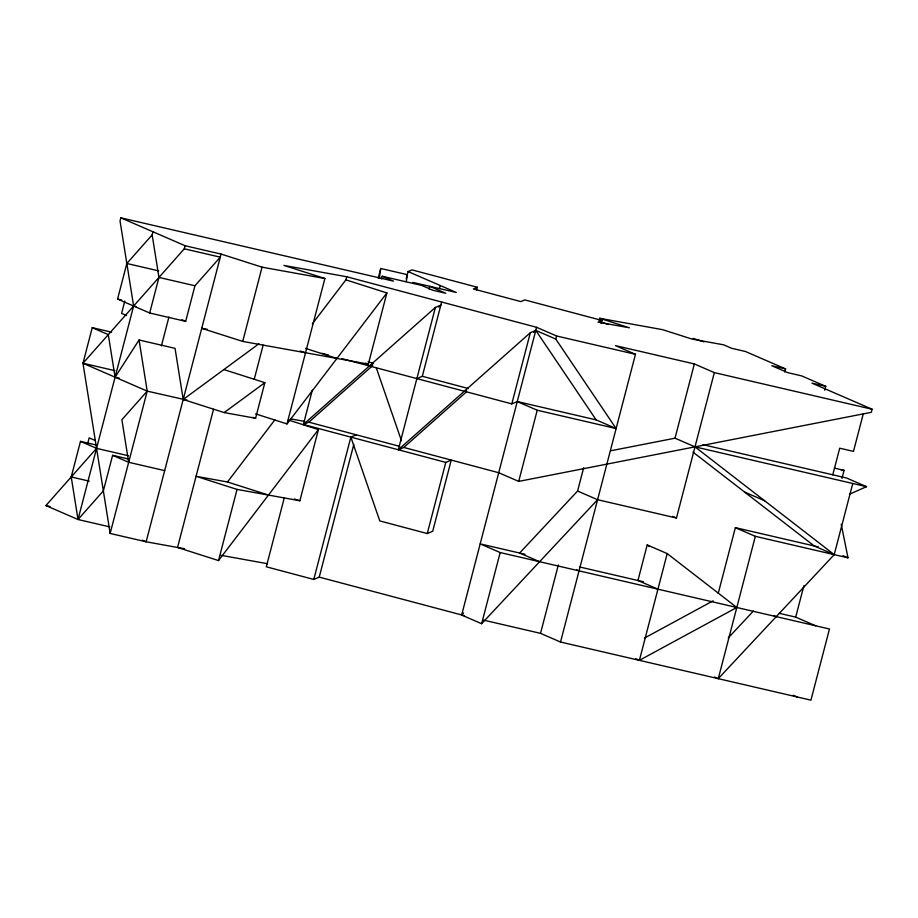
<?xml version="1.0" encoding="UTF-8"?>
<svg xmlns="http://www.w3.org/2000/svg" width="918" height="918" viewBox="0 0 918 918"><rect width="100%" height="100%" fill="white"/><g stroke="black" fill="none" stroke-linecap="round" stroke-linejoin="round"><path stroke-width="1.38" d="M379.341 278.349L380.729 268.492L407.305 274.654L406.307 281.7M184.575 548.735L146.134 541.792L110.149 533.45L82.976 363.253L92.236 327.669L111.617 332.167M381.486 279.003L382.209 276.249L393.466 281.137L120.843 217.841L120.04 220.94L133.626 306.027L78.019 519.508L109.85 526.898M128.394 455.741L96.562 448.351L45.9 505.566L78.019 519.508L71.225 476.958L80.497 441.374L97.101 445.23M187.295 400.225L147.213 391.125L82.976 363.253L184.288 248.812L220.274 257.166L194.937 285.773L185.677 321.357L149.691 313.004L117.573 299.061L126.833 263.489L152.158 234.87L152.973 231.784M87.738 443.348L89.161 437.875L95.415 440.594M124.802 301.035L121.601 313.348L126.604 315.528M129.231 459.172L112.616 455.317L103.355 490.901L78.019 519.508M149.691 313.004L158.952 277.42L152.158 234.87M110.149 533.45L147.213 391.125L139.054 339.993L175.04 348.347L183.198 399.479L224.176 412.572L255.594 418.252L264.854 382.668L223.877 369.575M184.288 248.812L185.092 245.726L120.843 217.841M161.419 345.856L168.901 317.123M185.092 245.726L221.077 254.079L146.134 541.792L142.279 540.128M213.538 409.256L177.541 547.472L218.518 560.565L318.408 429.59L288.355 419.985M207.319 329.332L201.731 328.323L242.719 341.416L262.055 267.172L324.88 278.51L287.001 423.921L255.583 413.88M254.217 379.352L263.133 345.134M218.518 560.565L237.051 489.409L299.876 500.746L318.408 429.59M284.305 497.717L266.312 566.796L313.784 579.442L319.234 577.124L464.416 615.68M312.292 390.265L303.376 424.483L445.792 462.397L451.243 460.079L432.711 531.247L427.26 533.553L379.788 520.919L350.848 437.117L356.31 434.799M312.327 323.882L345.902 279.852L346.717 276.754L536.594 327.313L556.583 335.988L635.463 354.302L560.519 642.026L810.927 700.159L829.47 628.991L500.172 552.556L480.183 543.881L525.062 554.3M378.205 278.165L380.729 268.492M242.719 341.416L368.359 364.102L386.891 292.945L345.902 279.852M313.784 579.442L350.848 437.117M319.234 577.124L353.786 444.473M406.226 278.808L408.108 271.567L412.056 269.892L477.337 287.265L476.626 289.973M429.004 289.032L429.716 286.301L445.769 293.278L432.906 290.283L421.649 285.406L382.209 276.249M439.424 288.596L440.227 285.509M466.585 391.756L403.782 447.445L398.32 449.763L435.396 307.438L440.847 305.132L438.724 307.014M416.852 378.606L422.314 376.288L441.65 302.033M427.26 533.553L445.792 462.397M511.796 403.886L530.329 332.718L535.791 330.411L555.78 339.075L616.116 428.545L537.237 410.231L517.259 401.568L511.796 403.886L341.875 358.64M635.463 354.302L615.473 345.627L694.352 363.941L714.342 372.616L676.463 518.016L597.584 499.702L481.64 623.712L461.651 615.037L536.594 327.313M481.64 623.712L500.172 552.556M403.782 447.445L498.715 472.724L518.704 481.399L537.237 410.231M555.78 339.075L556.583 335.988M599.156 320.371L599.695 318.305L662.521 329.654L692.218 339.144L723.625 344.812L731.657 348.301L745.427 351.491L785.59 368.91L784.775 372.008M601.141 323.538L601.944 320.451L524.809 299.911L520.85 301.586L473.378 288.952L477.337 287.265M560.519 642.026L540.53 633.351L558.351 564.926M539.612 561.713L519.622 553.038L577.594 491.038L583.653 467.767M635.646 658.711L639.398 660.329L736.81 607.486L667.202 553.6L647.213 544.925L637.941 580.509L657.931 589.172M610.654 450.795L675.017 438.184L694.352 363.941M639.398 660.329L667.202 553.6M718.243 593.338L735.364 527.655L818.374 546.921M714.525 677.014L718.278 678.643L755.342 536.33L735.364 527.655M824.72 390.253L825.741 386.34L801.644 375.887L787.874 372.685L771.808 365.72L785.59 368.91M815.689 625.801L795.699 617.125L803.904 585.65M832.775 474.813L839.706 448.191L853.488 451.381L863.333 413.593M841.978 478.416L844.078 470.337L834.439 468.1M852.765 483.476L834.221 554.633L718.278 678.643M825.741 386.34L811.96 383.139L872.1 409.233L871.297 412.32L518.704 481.399M119.248 378.159L115.094 377.195L139.054 339.993M237.051 489.409L196.073 476.304L227.48 481.984L274.849 419.882M287.001 423.921L386.891 292.945M147.213 391.125L121.887 419.733L128.681 462.282L164.666 470.636M461.651 615.037L463.579 612.972M728.238 637.941L753.368 611.067M435.396 307.438L303.376 424.483L308.838 422.165L372.708 365.536M398.32 449.763L530.329 332.718M533.656 332.293L535.791 330.411L596.138 419.87L616.116 428.545M183.198 399.479L258.899 343.814M224.176 412.572L264.854 382.668M644.39 638.113L713.079 600.842M849.483 494.182L866.535 486.678L846.545 478.003L702.936 444.668M369.38 365.961L372.662 364.572M601.944 320.451L597.985 322.126L629.392 327.795L599.695 318.305M464.324 391.24L466.505 390.311M841.358 470.475L844.078 470.337M346.717 276.754L283.892 265.417L324.88 278.51M291.086 418.964L304.742 421.419M221.135 555.344L267.551 563.721M412.848 282.423L456.292 292.475L408.108 271.567M714.342 372.616L872.1 409.233M126.833 263.489L158.665 270.867M158.952 277.42L194.937 285.773M117.573 299.061L121.715 300.025M133.626 306.027L136.392 306.669M517.259 401.568L596.138 419.87M675.017 438.184L694.995 446.859L866.535 486.678M82.976 363.253L114.807 370.642M755.342 536.33L848.002 557.834L841.221 524.235M579.82 567.014L643.484 581.783M779.382 613.339L795.699 617.125M71.225 476.958L89.218 481.135M45.9 505.566L50.054 506.529M483.786 620.178L540.53 633.351M368.061 361.841L373.488 363.287M422.314 376.288L468.432 388.566M321.92 353.327L328.564 355.094M308.838 422.165L399.709 446.366M693.124 338.409L703.922 341.863M600.246 321.828L608.347 324.421M221.077 254.079L262.055 267.172M365.616 363.23L368.359 364.102M305.522 348.392L336.94 358.433M300.071 351.009L305.533 352.764M252.863 417.38L255.594 418.252M294.414 499.002L299.876 500.746M227.48 481.984L268.469 495.077M744.624 492.071L764.614 500.746M842.999 555.665L848.002 557.834M672.722 516.386L676.463 518.016M577.594 491.038L597.584 499.702M181.971 319.739L185.677 321.357M773.748 615.553L776.249 616.644M92.236 327.669L108.301 334.645L115.094 377.195M734.308 606.396L736.81 607.486M576.55 569.78L579.051 570.87M793.244 695.259L797.157 696.957M80.497 441.374L96.562 448.351M112.616 455.317L128.681 462.282M694.995 446.859L834.221 554.633L814.243 545.969L692.975 452.092M647.213 544.925L649.451 546.658M376.242 367.705L401.441 440.686"/></g></svg>
